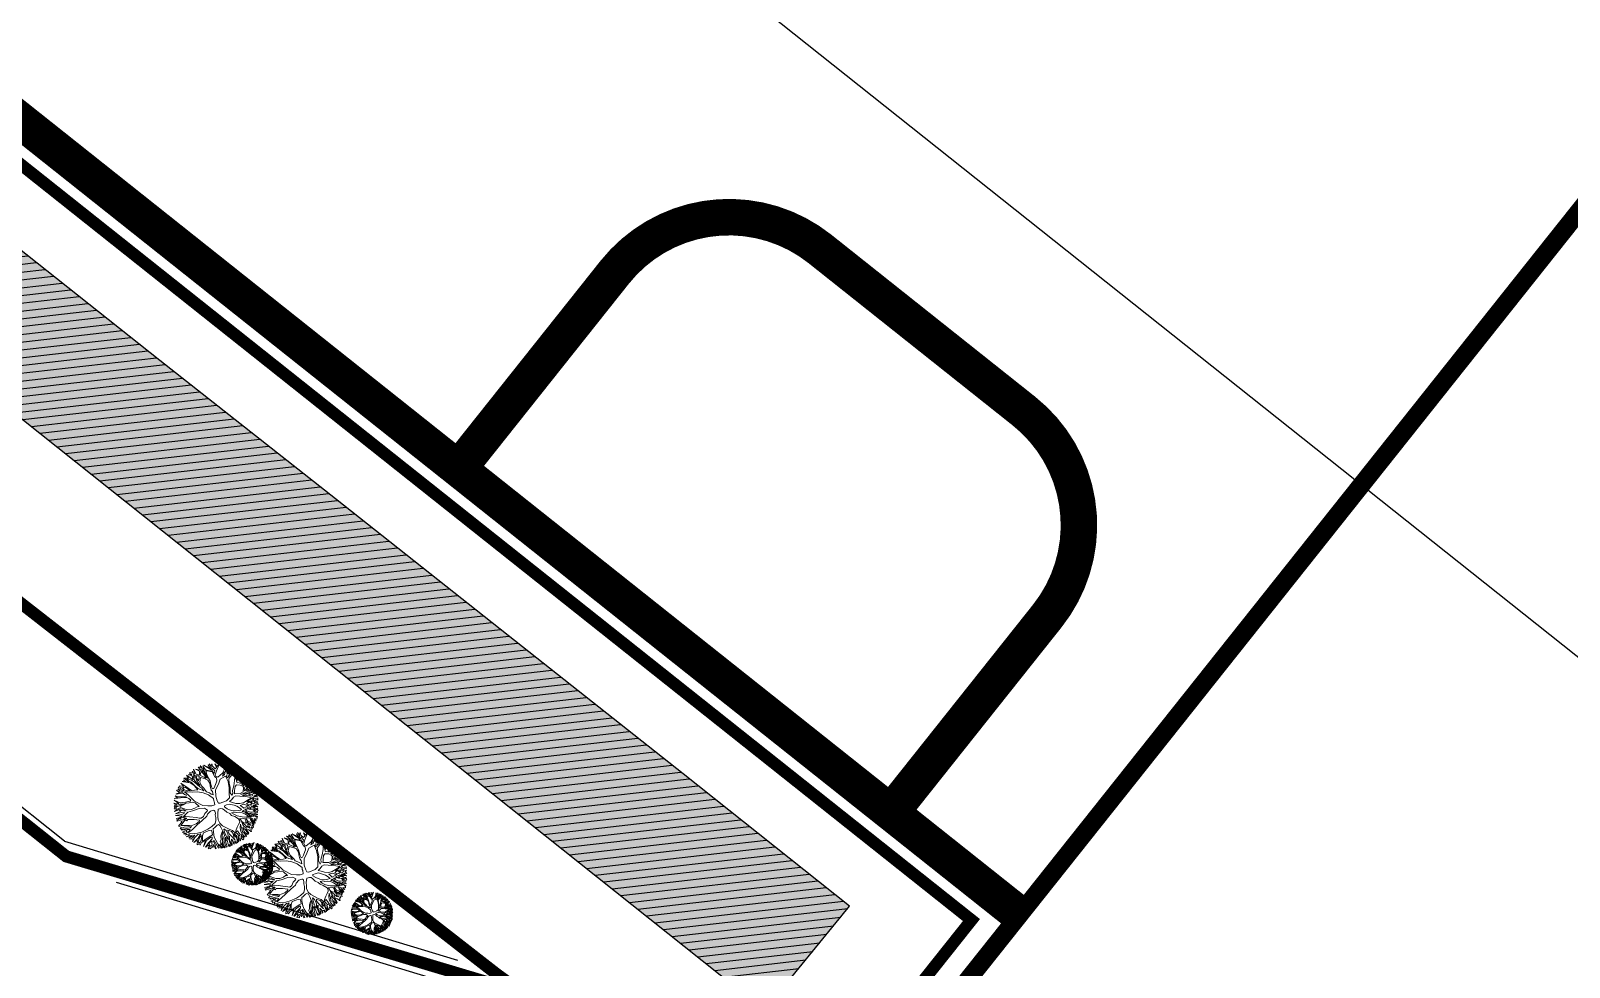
# Model space of a CAD drawing. Header units: metres. Extents: x -664657 to -643449, y -1076720 to -1062383.
# Drawn here: x -660908.2 to -660781.8, y -1066872 to -1066795 of the extents above; entities that cross this region are included whole.
import ezdxf

# ---------------------------------------------------------------- set-up
doc = ezdxf.new("R2010")
doc.units = ezdxf.units.M
doc.header["$LTSCALE"] = 0.1
doc.linetypes.add('DASHED', pattern=[19.05, 12.7, -6.35])
doc.linetypes.add('EVENDASH', pattern=[6.35, 3.175, -3.175])
doc.layers.get('0').update_dxf_attribs({"color": 8, "lineweight": 9})
for name, color, linetype in [('AA_THER_DOPRAVA', 142, 'Continuous'), ('AA_THER_katastr', 7, 'Continuous'), ('AA_THER_KOMUNIKACE', 201, 'Continuous'), ('AA_THER_srafy', 52, 'Continuous'), ('AA_THER_SRAFY KATASTR', 14, 'Continuous')]:
    doc.layers.add(name, color=color, linetype=linetype)
doc.layers.add('AA_THER_STAFAZ', color=252, linetype='Continuous', lineweight=0)
doc.layers.add('FLOATING-WINDOWS', color=2, linetype='Continuous', plot=False)

# ---------------------------------------------------------------- blocks, each defined once
blk = doc.blocks.new('A$C0C461CEA')
for p, q in [((0.191, 0.795), (0.205, 0.826)), ((0.205, 0.826), (0.247, 0.779)), ((0.247, 0.779), (0.283, 0.818)), ((0.283, 0.818), (0.273, 0.766)), ((0.303, 0.735), (0.335, 0.855)), ((0.335, 0.855), (0.332, 0.706)), ((0.448, 0.732), (0.381, 0.832)), ((0.381, 0.832), (0.473, 0.745)), ((0.483, 0.777), (0.463, 0.845)), ((0.463, 0.845), (0.503, 0.812)), ((0.503, 0.812), (0.541, 0.849)), ((0.541, 0.849), (0.523, 0.775)), ((0.523, 0.775), (0.552, 0.829)), ((0.552, 0.829), (0.55, 0.733)), ((0.572, 0.716), (0.592, 0.82)), ((0.592, 0.82), (0.599, 0.69)), ((0.732, 0.619), (0.623, 0.824)), ((0.623, 0.824), (0.721, 0.691)), ((-0.394, 0.371), (-0.482, 0.412)), ((-0.482, 0.412), (-0.394, 0.388)), ((-0.394, 0.388), (-0.424, 0.459)), ((-0.424, 0.459), (-0.372, 0.399)), ((-0.386, 0.487), (-0.377, 0.497)), ((-0.28, 0.452), (-0.386, 0.487)), ((-0.377, 0.497), (-0.291, 0.473)), ((-0.291, 0.473), (-0.326, 0.577)), ((-0.326, 0.577), (-0.279, 0.488)), ((-0.256, 0.522), (-0.284, 0.582)), ((-0.284, 0.582), (-0.25, 0.553)), ((-0.209, 0.421), (-0.28, 0.452)), ((-0.279, 0.488), (-0.209, 0.448)), ((-0.207, 0.472), (-0.256, 0.522)), ((-0.25, 0.553), (-0.251, 0.627)), ((-0.251, 0.627), (-0.205, 0.61)), ((-0.215, 0.587), (-0.164, 0.562)), ((-0.208, 0.57), (-0.215, 0.587)), ((-0.212, 0.536), (-0.208, 0.57)), ((-0.186, 0.48), (-0.212, 0.536)), ((-0.209, 0.448), (-0.207, 0.472)), ((-0.194, 0.381), (-0.209, 0.421)), ((-0.205, 0.61), (-0.205, 0.641)), ((-0.205, 0.641), (-0.143, 0.596)), ((-0.163, 0.47), (-0.186, 0.48)), ((-0.164, 0.562), (-0.163, 0.47)), ((-0.157, 0.436), (-0.114, 0.321)), ((-0.081, 0.391), (-0.157, 0.436)), ((-0.143, 0.596), (-0.108, 0.579)), ((-0.134, 0.562), (-0.138, 0.487)), ((-0.138, 0.487), (-0.095, 0.443)), ((-0.108, 0.579), (-0.136, 0.688)), ((-0.136, 0.688), (-0.031, 0.479)), ((-0.111, 0.544), (-0.134, 0.562)), ((-0.084, 0.536), (-0.111, 0.544)), ((-0.095, 0.443), (-0.013, 0.385)), ((-0.062, 0.681), (-0.084, 0.71)), ((-0.084, 0.71), (-0.025, 0.681)), ((-0.05, 0.471), (-0.084, 0.536)), ((0.086, 0.573), (-0.062, 0.681)), ((-0.013, 0.385), (-0.05, 0.471)), ((-0.031, 0.479), (0.019, 0.379)), ((-0.025, 0.681), (-0.029, 0.73)), ((-0.029, 0.73), (-0.001, 0.656)), ((0.063, 0.606), (-0.009, 0.765)), ((-0.009, 0.765), (0.101, 0.706)), ((-0.001, 0.656), (0.063, 0.606)), ((0.049, 0.709), (0.1, 0.674)), ((0.071, 0.64), (0.049, 0.709)), ((0.115, 0.58), (0.071, 0.64)), ((0.141, 0.467), (0.086, 0.573)), ((0.101, 0.706), (0.094, 0.804)), ((0.094, 0.804), (0.195, 0.61)), ((0.1, 0.674), (0.148, 0.626)), ((0.154, 0.458), (0.115, 0.58)), ((0.214, 0.725), (0.134, 0.788)), ((0.134, 0.788), (0.212, 0.751)), ((0.175, 0.322), (0.141, 0.467)), ((0.148, 0.626), (0.198, 0.54)), ((0.193, 0.345), (0.154, 0.458)), ((0.231, 0.749), (0.191, 0.795)), ((0.195, 0.61), (0.214, 0.725)), ((0.198, 0.54), (0.234, 0.438)), ((0.212, 0.751), (0.231, 0.749)), ((0.212, 0.581), (0.226, 0.644)), ((0.236, 0.499), (0.212, 0.581)), ((0.226, 0.644), (0.236, 0.684)), ((0.234, 0.438), (0.258, 0.367)), ((0.236, 0.684), (0.278, 0.625)), ((0.281, 0.388), (0.236, 0.499)), ((0.256, 0.734), (0.28, 0.713)), ((0.257, 0.695), (0.256, 0.734)), ((0.272, 0.676), (0.257, 0.695)), ((0.278, 0.625), (0.267, 0.543)), ((0.267, 0.543), (0.281, 0.388)), ((0.291, 0.657), (0.272, 0.676)), ((0.273, 0.766), (0.303, 0.735)), ((0.28, 0.713), (0.29, 0.678)), ((0.29, 0.678), (0.291, 0.657)), ((0.298, 0.594), (0.316, 0.668)), ((0.299, 0.519), (0.298, 0.594)), ((0.359, 0.578), (0.299, 0.519)), ((0.314, 0.414), (0.309, 0.363)), ((0.318, 0.477), (0.314, 0.414)), ((0.316, 0.668), (0.354, 0.641)), ((0.392, 0.572), (0.318, 0.477)), ((0.332, 0.706), (0.398, 0.641)), ((0.354, 0.641), (0.373, 0.618)), ((0.373, 0.618), (0.359, 0.578)), ((0.469, 0.501), (0.392, 0.572)), ((0.398, 0.641), (0.448, 0.732)), ((0.419, 0.639), (0.417, 0.618)), ((0.417, 0.618), (0.449, 0.568)), ((0.438, 0.663), (0.419, 0.639)), ((0.471, 0.697), (0.438, 0.663)), ((0.449, 0.568), (0.492, 0.518)), ((0.532, 0.422), (0.469, 0.501)), ((0.482, 0.682), (0.471, 0.697)), ((0.473, 0.745), (0.483, 0.777)), ((0.492, 0.669), (0.482, 0.682)), ((0.49, 0.711), (0.491, 0.762)), ((0.505, 0.682), (0.49, 0.711)), ((0.491, 0.762), (0.519, 0.739)), ((0.503, 0.634), (0.492, 0.669)), ((0.492, 0.518), (0.511, 0.491)), ((0.512, 0.575), (0.503, 0.634)), ((0.518, 0.634), (0.505, 0.682)), ((0.511, 0.491), (0.512, 0.575)), ((0.519, 0.739), (0.518, 0.634)), ((0.53, 0.531), (0.539, 0.622)), ((0.551, 0.471), (0.53, 0.531)), ((0.54, 0.324), (0.532, 0.422)), ((0.539, 0.622), (0.547, 0.66)), ((0.544, 0.723), (0.568, 0.689)), ((0.547, 0.66), (0.544, 0.723)), ((0.55, 0.733), (0.572, 0.716)), ((0.562, 0.609), (0.551, 0.471)), ((0.568, 0.689), (0.562, 0.609)), ((0.574, 0.456), (0.571, 0.374)), ((0.581, 0.563), (0.574, 0.456)), ((0.6, 0.66), (0.581, 0.563)), ((0.599, 0.69), (0.656, 0.641)), ((0.629, 0.644), (0.6, 0.66)), ((0.699, 0.587), (0.629, 0.644)), ((0.656, 0.641), (0.716, 0.594)), ((0.735, 0.569), (0.699, 0.587)), ((0.716, 0.594), (0.732, 0.619)), ((0.721, 0.691), (0.725, 0.772)), ((0.725, 0.772), (0.739, 0.638)), ((0.736, 0.502), (0.735, 0.569)), ((0.738, 0.409), (0.736, 0.502)), ((0.76, 0.363), (0.738, 0.409)), ((0.739, 0.638), (0.773, 0.691)), ((0.756, 0.617), (0.75, 0.55)), ((0.75, 0.55), (0.759, 0.494)), ((0.785, 0.647), (0.756, 0.617)), ((0.759, 0.494), (0.811, 0.549)), ((0.773, 0.691), (0.762, 0.79)), ((0.762, 0.79), (0.78, 0.708)), ((0.772, 0.454), (0.768, 0.41)), ((0.768, 0.41), (0.8, 0.37)), ((0.847, 0.53), (0.772, 0.454)), ((0.78, 0.708), (0.782, 0.71)), ((0.782, 0.71), (0.826, 0.755)), ((0.811, 0.549), (0.785, 0.647)), ((0.826, 0.755), (0.807, 0.687)), ((0.807, 0.687), (0.84, 0.599)), ((0.84, 0.599), (0.888, 0.613)), ((1.024, 0.679), (0.847, 0.53)), ((0.888, 0.613), (0.897, 0.711)), ((0.897, 0.711), (0.915, 0.627)), ((0.915, 0.627), (1.024, 0.679)), ((0.955, 0.401), (1.039, 0.454)), ((1.039, 0.454), (1.103, 0.589)), ((1.06, 0.421), (1.046, 0.396)), ((1.085, 0.438), (1.06, 0.421)), ((1.103, 0.589), (1.074, 0.465)), ((1.074, 0.465), (1.137, 0.506)), ((1.117, 0.447), (1.085, 0.438)), ((1.102, 0.394), (1.117, 0.447)), ((1.137, 0.506), (1.166, 0.562)), ((1.154, 0.472), (1.142, 0.409)), ((1.142, 0.409), (1.193, 0.416)), ((1.213, 0.508), (1.154, 0.472)), ((1.166, 0.562), (1.164, 0.508)), ((1.164, 0.508), (1.213, 0.508)), ((1.193, 0.416), (1.206, 0.47)), ((1.206, 0.47), (1.232, 0.441)), ((1.232, 0.441), (1.276, 0.429)), ((1.276, 0.429), (1.239, 0.399)), ((-0.493, -0.002), (-0.644, 0.041)), ((-0.644, 0.041), (-0.485, 0.03)), ((-0.635, 0.101), (-0.551, 0.117)), ((-0.519, 0.086), (-0.635, 0.101)), ((-0.612, 0.165), (-0.577, 0.172)), ((-0.557, 0.142), (-0.612, 0.165)), ((-0.577, 0.172), (-0.583, 0.229)), ((-0.583, 0.229), (-0.536, 0.174)), ((-0.551, 0.117), (-0.557, 0.142)), ((-0.526, 0.187), (-0.556, 0.247)), ((-0.556, 0.247), (-0.505, 0.187)), ((-0.495, 0.221), (-0.55, 0.309)), ((-0.55, 0.309), (-0.495, 0.256)), ((-0.536, 0.174), (-0.526, 0.187)), ((-0.509, 0.126), (-0.526, 0.126)), ((-0.526, 0.126), (-0.492, 0.08)), ((-0.485, 0.03), (-0.519, 0.086)), ((-0.416, 0.057), (-0.509, 0.126)), ((-0.505, 0.187), (-0.335, 0.163)), ((-0.436, 0.238), (-0.503, 0.376)), ((-0.503, 0.376), (-0.397, 0.235)), ((-0.495, 0.256), (-0.436, 0.238)), ((-0.415, 0.205), (-0.495, 0.221)), ((-0.492, 0.08), (-0.453, 0.038)), ((-0.444, 0.15), (-0.46, 0.141)), ((-0.46, 0.141), (-0.318, -0.013)), ((-0.453, 0.038), (-0.411, 0.003)), ((-0.353, 0.149), (-0.444, 0.15)), ((-0.354, -0.026), (-0.416, 0.057)), ((-0.335, 0.163), (-0.415, 0.205)), ((-0.411, 0.003), (-0.354, -0.026)), ((-0.397, 0.235), (-0.263, 0.181)), ((-0.256, 0.32), (-0.394, 0.371)), ((-0.372, 0.399), (-0.265, 0.347)), ((-0.273, 0.155), (-0.353, 0.149)), ((-0.191, 0.121), (-0.273, 0.155)), ((-0.265, 0.347), (-0.176, 0.312)), ((-0.263, 0.181), (-0.194, 0.167)), ((-0.174, 0.275), (-0.256, 0.32)), ((-0.162, 0.346), (-0.194, 0.381)), ((-0.194, 0.167), (-0.145, 0.146)), ((-0.099, 0.096), (-0.191, 0.121)), ((-0.176, 0.312), (-0.162, 0.346)), ((-0.142, 0.224), (-0.174, 0.275)), ((-0.145, 0.146), (-0.114, 0.159)), ((-0.114, 0.159), (-0.142, 0.224)), ((-0.114, 0.321), (-0.04, 0.095)), ((-0.05, 0.048), (-0.099, 0.096)), ((0.012, 0.333), (-0.081, 0.391)), ((0, -0.086), (-0.05, 0.048)), ((-0.04, 0.095), (0.101, -0.11)), ((0.154, 0.269), (0.012, 0.333)), ((0.019, 0.379), (0.096, 0.349)), ((0.096, 0.349), (0.175, 0.322)), ((0.266, 0.178), (0.154, 0.269)), ((0.24, 0.295), (0.193, 0.345)), ((0.308, 0.222), (0.24, 0.295)), ((0.258, 0.367), (0.296, 0.309)), ((0.364, 0.065), (0.266, 0.178)), ((0.296, 0.309), (0.308, 0.222)), ((0.309, 0.363), (0.334, 0.286)), ((0.334, 0.286), (0.348, 0.221)), ((0.348, 0.221), (0.354, 0.16)), ((0.354, 0.16), (0.409, 0.103)), ((0.435, -0.079), (0.364, 0.065)), ((0.409, 0.103), (0.439, 0.053)), ((0.439, 0.053), (0.476, 0.01)), ((0.476, 0.01), (0.498, 0.096)), ((0.485, 0.148), (0.513, 0.258)), ((0.498, 0.096), (0.485, 0.148)), ((0.513, 0.258), (0.54, 0.324)), ((0.588, 0.099), (0.514, -0.053)), ((0.534, 0.218), (0.533, 0.155)), ((0.533, 0.155), (0.567, 0.153)), ((0.551, 0.283), (0.534, 0.218)), ((0.571, 0.374), (0.551, 0.283)), ((0.567, 0.153), (0.619, 0.192)), ((0.726, 0.197), (0.588, 0.099)), ((0.619, 0.192), (0.694, 0.255)), ((0.694, 0.255), (0.731, 0.289)), ((0.834, 0.289), (0.726, 0.197)), ((0.731, 0.289), (0.76, 0.363)), ((0.8, 0.37), (0.955, 0.401)), ((0.992, 0.29), (0.834, 0.289)), ((0.943, 0.354), (0.922, 0.336)), ((0.922, 0.336), (0.992, 0.342)), ((0.934, -0.024), (0.985, 0.138)), ((0.983, 0.384), (0.943, 0.354)), ((0.99, 0.078), (0.966, -0.017)), ((1.022, 0.404), (0.983, 0.384)), ((0.985, 0.138), (0.99, 0.219)), ((0.99, 0.219), (0.992, 0.29)), ((1.029, 0.181), (0.99, 0.078)), ((0.992, 0.342), (1.008, 0.359)), ((1.008, 0.359), (1.022, 0.404)), ((1.019, 0.28), (1.014, 0.25)), ((1.014, 0.25), (1.022, 0.223)), ((1.04, 0.305), (1.019, 0.28)), ((1.022, 0.223), (1.057, 0.251)), ((1.054, 0.196), (1.029, 0.181)), ((1.065, 0.28), (1.04, 0.305)), ((1.046, 0.396), (1.046, 0.37)), ((1.046, 0.37), (1.102, 0.394)), ((1.161, 0.247), (1.054, 0.196)), ((1.057, 0.251), (1.11, 0.266)), ((1.064, -0.035), (1.15, 0.081)), ((1.084, 0.364), (1.065, 0.329)), ((1.065, 0.329), (1.216, 0.353)), ((1.11, 0.266), (1.065, 0.28)), ((1.151, 0.377), (1.084, 0.364)), ((1.115, 0.327), (1.094, 0.318)), ((1.094, 0.318), (1.123, 0.272)), ((1.157, 0.334), (1.115, 0.327)), ((1.123, 0.272), (1.221, 0.303)), ((1.15, 0.081), (1.193, 0.151)), ((1.216, 0.393), (1.151, 0.377)), ((1.223, 0.332), (1.157, 0.334)), ((1.207, 0.21), (1.161, 0.247)), ((1.221, 0.277), (1.173, 0.268)), ((1.173, 0.268), (1.209, 0.239)), ((1.184, 0.044), (1.176, -0.007)), ((1.242, 0.072), (1.184, 0.044)), ((1.201, 0.118), (1.192, 0.06)), ((1.192, 0.06), (1.242, 0.105)), ((1.193, 0.151), (1.207, 0.21)), ((1.249, 0.194), (1.201, 0.132)), ((1.201, 0.132), (1.201, 0.118)), ((1.209, 0.239), (1.221, 0.277)), ((1.216, 0.353), (1.216, 0.393)), ((1.221, 0.303), (1.223, 0.332)), ((1.265, 0.299), (1.236, 0.242)), ((1.236, 0.242), (1.263, 0.236)), ((1.239, 0.399), (1.239, 0.378)), ((1.239, 0.378), (1.266, 0.383)), ((1.242, 0.105), (1.277, 0.128)), ((1.297, 0.051), (1.242, 0.072)), ((1.268, 0.179), (1.249, 0.194)), ((1.263, 0.236), (1.379, 0.275)), ((1.336, 0.335), (1.265, 0.299)), ((1.266, 0.383), (1.281, 0.398)), ((1.314, 0.169), (1.268, 0.179)), ((1.308, 0.383), (1.275, 0.358)), ((1.275, 0.358), (1.336, 0.335)), ((1.294, 0.108), (1.276, 0.086)), ((1.276, 0.086), (1.305, 0.077)), ((1.277, 0.128), (1.319, 0.158)), ((1.281, 0.398), (1.308, 0.383)), ((1.411, 0.18), (1.289, 0.213)), ((1.289, 0.213), (1.317, 0.184)), ((1.327, 0.131), (1.294, 0.108)), ((1.347, 0.037), (1.297, 0.051)), ((1.379, 0.275), (1.301, 0.236)), ((1.301, 0.236), (1.411, 0.18)), ((1.305, 0.077), (1.384, 0.138)), ((1.319, 0.158), (1.314, 0.169)), ((1.317, 0.184), (1.443, 0.155)), ((1.367, 0.149), (1.327, 0.131)), ((1.443, 0.155), (1.34, 0.081)), ((1.34, 0.081), (1.406, 0.061)), ((1.386, 0.006), (1.347, 0.037)), ((1.384, 0.138), (1.367, 0.149)), ((1.367, -0.026), (1.386, 0.006)), ((1.421, 0.016), (1.398, -0.011)), ((1.406, 0.061), (1.454, 0.109)), ((1.495, 0.013), (1.421, 0.016)), ((1.454, 0.109), (1.431, 0.05)), ((1.431, 0.05), (1.495, 0.013)), ((-0.722, -0.374), (-0.67, -0.354)), ((-0.605, -0.381), (-0.722, -0.374)), ((-0.721, -0.288), (-0.583, -0.227)), ((-0.67, -0.354), (-0.721, -0.288)), ((-0.705, -0.422), (-0.705, -0.403)), ((-0.705, -0.403), (-0.475, -0.468)), ((-0.701, -0.157), (-0.672, -0.144)), ((-0.634, -0.167), (-0.701, -0.157)), ((-0.672, -0.144), (-0.697, -0.115)), ((-0.697, -0.115), (-0.649, -0.134)), ((-0.599, -0.118), (-0.687, -0.081)), ((-0.687, -0.081), (-0.582, -0.108)), ((-0.508, -0.101), (-0.659, -0.004)), ((-0.659, -0.004), (-0.5, -0.057)), ((-0.49, -0.229), (-0.658, -0.302)), ((-0.658, -0.302), (-0.588, -0.343)), ((-0.649, -0.134), (-0.599, -0.118)), ((-0.583, -0.227), (-0.634, -0.167)), ((-0.561, -0.129), (-0.611, -0.142)), ((-0.611, -0.142), (-0.575, -0.175)), ((-0.429, -0.459), (-0.605, -0.381)), ((-0.588, -0.343), (-0.459, -0.411)), ((-0.582, -0.108), (-0.544, -0.105)), ((-0.575, -0.175), (-0.552, -0.204)), ((-0.519, -0.137), (-0.561, -0.129)), ((-0.552, -0.204), (-0.506, -0.197)), ((-0.544, -0.105), (-0.508, -0.101)), ((-0.491, -0.179), (-0.519, -0.137)), ((-0.506, -0.197), (-0.448, -0.22)), ((-0.5, -0.057), (-0.412, -0.054)), ((-0.412, -0.054), (-0.493, -0.002)), ((-0.33, -0.078), (-0.491, -0.12)), ((-0.491, -0.12), (-0.481, -0.145)), ((-0.444, -0.203), (-0.491, -0.179)), ((-0.465, -0.267), (-0.49, -0.229)), ((-0.481, -0.145), (-0.435, -0.149)), ((-0.431, -0.251), (-0.465, -0.267)), ((-0.448, -0.22), (-0.444, -0.203)), ((-0.435, -0.149), (-0.35, -0.207)), ((-0.402, -0.266), (-0.431, -0.251)), ((-0.281, -0.328), (-0.402, -0.266)), ((-0.35, -0.207), (-0.2, -0.314)), ((-0.208, -0.104), (-0.33, -0.078)), ((-0.318, -0.013), (-0.221, -0.06)), ((-0.167, -0.411), (-0.281, -0.328)), ((-0.221, -0.06), (-0.118, -0.072)), ((-0.023, -0.134), (-0.208, -0.104)), ((-0.2, -0.314), (-0.141, -0.358)), ((-0.141, -0.358), (-0.098, -0.387)), ((-0.118, -0.072), (-0.051, -0.067)), ((-0.098, -0.387), (-0.025, -0.371)), ((-0.051, -0.067), (0, -0.086)), ((-0.025, -0.371), (0.046, -0.318)), ((0.101, -0.19), (-0.023, -0.134)), ((0.046, -0.318), (0.128, -0.29)), ((0.101, -0.37), (0.06, -0.41)), ((0.101, -0.11), (0.215, -0.18)), ((0.147, -0.271), (0.101, -0.19)), ((0.202, -0.337), (0.101, -0.37)), ((0.128, -0.29), (0.147, -0.271)), ((0.284, -0.347), (0.202, -0.337)), ((0.215, -0.18), (0.302, -0.23)), ((0.301, -0.364), (0.284, -0.347)), ((0.295, -0.448), (0.313, -0.389)), ((0.313, -0.389), (0.301, -0.364)), ((0.302, -0.23), (0.386, -0.241)), ((0.414, -0.386), (0.348, -0.481)), ((0.386, -0.241), (0.412, -0.157)), ((0.412, -0.132), (0.435, -0.079)), ((0.412, -0.157), (0.412, -0.132)), ((0.482, -0.404), (0.414, -0.386)), ((0.518, -0.429), (0.482, -0.404)), ((0.514, -0.053), (0.492, -0.182)), ((0.492, -0.182), (0.493, -0.246)), ((0.493, -0.246), (0.533, -0.274)), ((0.533, -0.274), (0.71, -0.29)), ((0.601, -0.382), (0.587, -0.408)), ((0.66, -0.39), (0.601, -0.382)), ((0.74, -0.406), (0.66, -0.39)), ((0.71, -0.29), (0.814, -0.262)), ((0.768, -0.431), (0.74, -0.406)), ((0.773, -0.347), (0.846, -0.329)), ((0.833, -0.407), (0.773, -0.347)), ((0.814, -0.262), (0.864, -0.159)), ((0.846, -0.329), (0.914, -0.295)), ((0.864, -0.159), (0.934, -0.024)), ((0.908, -0.119), (0.897, -0.15)), ((0.897, -0.15), (0.901, -0.228)), ((0.901, -0.228), (0.946, -0.198)), ((0.966, -0.017), (0.908, -0.119)), ((0.914, -0.295), (0.987, -0.292)), ((0.946, -0.198), (0.973, -0.127)), ((0.973, -0.127), (1.064, -0.035)), ((1.009, -0.187), (0.98, -0.225)), ((0.98, -0.225), (1.12, -0.297)), ((0.987, -0.292), (1.076, -0.35)), ((1.026, -0.151), (1.009, -0.187)), ((1.084, -0.067), (1.026, -0.151)), ((1.076, -0.35), (1.146, -0.402)), ((1.138, -0.047), (1.084, -0.067)), ((1.12, -0.297), (1.208, -0.294)), ((1.322, -0.346), (1.122, -0.328)), ((1.122, -0.328), (1.314, -0.377)), ((1.225, -0.095), (1.138, -0.047)), ((1.146, -0.366), (1.331, -0.398)), ((1.205, -0.406), (1.146, -0.366)), ((1.146, -0.402), (1.247, -0.462)), ((1.176, -0.007), (1.277, -0.02)), ((1.293, -0.438), (1.205, -0.406)), ((1.208, -0.294), (1.276, -0.187)), ((1.271, -0.153), (1.225, -0.095)), ((1.231, -0.04), (1.321, -0.091)), ((1.289, -0.041), (1.231, -0.04)), ((1.287, -0.212), (1.256, -0.26)), ((1.256, -0.26), (1.262, -0.288)), ((1.262, -0.288), (1.356, -0.236)), ((1.276, -0.187), (1.271, -0.153)), ((1.277, -0.02), (1.367, -0.026)), ((1.324, -0.116), (1.277, -0.096)), ((1.277, -0.096), (1.303, -0.157)), ((1.318, -0.192), (1.287, -0.212)), ((1.346, -0.047), (1.289, -0.041)), ((1.394, -0.229), (1.298, -0.308)), ((1.298, -0.308), (1.389, -0.301)), ((1.303, -0.157), (1.324, -0.116)), ((1.314, -0.377), (1.526, -0.421)), ((1.356, -0.236), (1.318, -0.192)), ((1.321, -0.091), (1.346, -0.047)), ((1.436, -0.382), (1.322, -0.346)), ((1.331, -0.398), (1.35, -0.423)), ((1.347, -0.14), (1.333, -0.161)), ((1.333, -0.161), (1.36, -0.194)), ((1.439, -0.334), (1.334, -0.329)), ((1.334, -0.329), (1.521, -0.375)), ((1.374, -0.053), (1.346, -0.093)), ((1.346, -0.093), (1.374, -0.091)), ((1.368, -0.148), (1.347, -0.14)), ((1.374, -0.091), (1.353, -0.129)), ((1.353, -0.129), (1.41, -0.147)), ((1.36, -0.194), (1.389, -0.194)), ((1.4, -0.166), (1.368, -0.148)), ((1.514, -0.029), (1.374, -0.053)), ((1.389, -0.194), (1.421, -0.179)), ((1.389, -0.301), (1.527, -0.295)), ((1.476, -0.191), (1.394, -0.229)), ((1.398, -0.011), (1.514, -0.029)), ((1.421, -0.179), (1.4, -0.166)), ((1.41, -0.147), (1.519, -0.094)), ((1.519, -0.094), (1.431, -0.145)), ((1.431, -0.145), (1.486, -0.17)), ((1.521, -0.375), (1.436, -0.382)), ((1.513, -0.369), (1.439, -0.334)), ((1.541, -0.201), (1.476, -0.191)), ((1.486, -0.17), (1.527, -0.148)), ((1.527, -0.295), (1.496, -0.321)), ((1.496, -0.321), (1.528, -0.358)), ((1.527, -0.148), (1.511, -0.184)), ((1.511, -0.184), (1.541, -0.201)), ((1.528, -0.358), (1.513, -0.369)), ((-0.671, -0.512), (-0.715, -0.477)), ((-0.715, -0.477), (-0.643, -0.483)), ((-0.602, -0.457), (-0.705, -0.422)), ((-0.697, -0.539), (-0.671, -0.512)), ((-0.651, -0.541), (-0.697, -0.539)), ((-0.537, -0.67), (-0.676, -0.63)), ((-0.676, -0.63), (-0.569, -0.633)), ((-0.67, -0.585), (-0.643, -0.564)), ((-0.628, -0.583), (-0.67, -0.585)), ((-0.643, -0.564), (-0.651, -0.541)), ((-0.643, -0.483), (-0.602, -0.457)), ((-0.639, -0.698), (-0.537, -0.67)), ((-0.507, -0.691), (-0.639, -0.698)), ((-0.569, -0.633), (-0.628, -0.583)), ((-0.54, -0.767), (-0.622, -0.732)), ((-0.622, -0.732), (-0.532, -0.735)), ((-0.562, -0.478), (-0.608, -0.497)), ((-0.608, -0.497), (-0.603, -0.545)), ((-0.603, -0.545), (-0.555, -0.54)), ((-0.483, -0.76), (-0.59, -0.822)), ((-0.59, -0.822), (-0.54, -0.767)), ((-0.569, -0.566), (-0.571, -0.578)), ((-0.571, -0.578), (-0.503, -0.638)), ((-0.439, -0.537), (-0.569, -0.566)), ((-0.568, -0.862), (-0.416, -0.81)), ((-0.528, -0.49), (-0.562, -0.478)), ((-0.555, -0.54), (-0.523, -0.534)), ((-0.532, -0.735), (-0.456, -0.699)), ((-0.5, -0.512), (-0.528, -0.49)), ((-0.523, -0.534), (-0.5, -0.512)), ((-0.456, -0.699), (-0.507, -0.691)), ((-0.503, -0.638), (-0.373, -0.687)), ((-0.374, -0.724), (-0.483, -0.76)), ((-0.475, -0.468), (-0.429, -0.459)), ((-0.459, -0.411), (-0.383, -0.446)), ((-0.274, -0.489), (-0.439, -0.537)), ((-0.416, -0.81), (-0.302, -0.746)), ((-0.329, -0.8), (-0.388, -0.824)), ((-0.383, -0.446), (-0.284, -0.456)), ((-0.302, -0.746), (-0.374, -0.724)), ((-0.373, -0.687), (-0.256, -0.714)), ((-0.335, -0.847), (-0.287, -0.798)), ((-0.287, -0.798), (-0.329, -0.8)), ((-0.283, -0.813), (-0.322, -0.887)), ((-0.284, -0.456), (-0.182, -0.436)), ((-0.221, -0.753), (-0.283, -0.813)), ((-0.099, -0.448), (-0.274, -0.489)), ((-0.256, -0.714), (-0.076, -0.727)), ((-0.092, -0.771), (-0.221, -0.753)), ((-0.182, -0.436), (-0.167, -0.411)), ((0.06, -0.41), (-0.099, -0.448)), ((-0.004, -0.791), (-0.092, -0.771)), ((-0.076, -0.727), (0.048, -0.713)), ((-0.024, -0.869), (-0.002, -0.812)), ((-0.002, -0.812), (-0.004, -0.791)), ((0.055, -0.78), (0.014, -0.86)), ((0.048, -0.713), (0.165, -0.682)), ((0.103, -0.771), (0.055, -0.78)), ((0.185, -0.745), (0.103, -0.771)), ((0.165, -0.682), (0.215, -0.623)), ((0.227, -0.745), (0.185, -0.745)), ((0.215, -0.623), (0.252, -0.551)), ((0.25, -0.786), (0.227, -0.745)), ((0.249, -0.862), (0.25, -0.786)), ((0.252, -0.551), (0.271, -0.484)), ((0.271, -0.484), (0.295, -0.448)), ((0.276, -0.629), (0.273, -0.73)), ((0.273, -0.73), (0.303, -0.824)), ((0.309, -0.559), (0.276, -0.629)), ((0.348, -0.481), (0.309, -0.559)), ((0.544, -0.477), (0.518, -0.429)), ((0.574, -0.561), (0.544, -0.477)), ((0.627, -0.632), (0.574, -0.561)), ((0.587, -0.408), (0.628, -0.487)), ((0.648, -0.697), (0.627, -0.632)), ((0.628, -0.487), (0.7, -0.576)), ((0.706, -0.765), (0.648, -0.697)), ((0.68, -0.635), (0.71, -0.698)), ((0.723, -0.641), (0.68, -0.635)), ((0.7, -0.576), (0.793, -0.643)), ((0.766, -0.864), (0.706, -0.765)), ((0.71, -0.698), (0.771, -0.775)), ((0.755, -0.654), (0.723, -0.641)), ((0.793, -0.687), (0.755, -0.654)), ((0.831, -0.489), (0.768, -0.431)), ((0.771, -0.775), (0.873, -0.86)), ((0.793, -0.643), (0.86, -0.669)), ((0.861, -0.713), (0.793, -0.687)), ((0.885, -0.552), (0.831, -0.489)), ((0.896, -0.469), (0.833, -0.407)), ((0.86, -0.669), (0.919, -0.683)), ((0.923, -0.765), (0.861, -0.713)), ((0.927, -0.618), (0.885, -0.552)), ((0.987, -0.527), (0.896, -0.469)), ((0.919, -0.683), (0.953, -0.683)), ((0.975, -0.826), (0.923, -0.765)), ((0.953, -0.683), (0.927, -0.618)), ((0.943, -0.738), (0.987, -0.729)), ((0.979, -0.769), (0.943, -0.738)), ((0.973, -0.572), (1.072, -0.589)), ((0.997, -0.622), (0.973, -0.572)), ((1.005, -0.804), (0.979, -0.769)), ((1.063, -0.541), (0.987, -0.527)), ((0.987, -0.729), (1.026, -0.796)), ((1.018, -0.681), (0.997, -0.622)), ((1.045, -0.869), (1.005, -0.804)), ((1.087, -0.68), (1.018, -0.681)), ((1.026, -0.796), (1.051, -0.84)), ((1.033, -0.716), (1.053, -0.774)), ((1.078, -0.743), (1.033, -0.716)), ((1.053, -0.774), (1.127, -0.856)), ((1.084, -0.55), (1.063, -0.541)), ((1.072, -0.589), (1.119, -0.642)), ((1.111, -0.744), (1.078, -0.743)), ((1.24, -0.542), (1.084, -0.55)), ((1.171, -0.679), (1.087, -0.68)), ((1.099, -0.713), (1.174, -0.717)), ((1.139, -0.759), (1.099, -0.713)), ((1.151, -0.786), (1.111, -0.744)), ((1.119, -0.642), (1.171, -0.679)), ((1.135, -0.61), (1.181, -0.601)), ((1.169, -0.658), (1.135, -0.61)), ((1.193, -0.78), (1.139, -0.759)), ((1.217, -0.83), (1.151, -0.786)), ((1.218, -0.683), (1.169, -0.658)), ((1.271, -0.556), (1.173, -0.572)), ((1.173, -0.572), (1.345, -0.623)), ((1.174, -0.717), (1.193, -0.78)), ((1.181, -0.601), (1.228, -0.603)), ((1.262, -0.674), (1.218, -0.683)), ((1.22, -0.716), (1.225, -0.775)), ((1.246, -0.741), (1.22, -0.716)), ((1.225, -0.775), (1.289, -0.835)), ((1.228, -0.603), (1.262, -0.674)), ((1.328, -0.531), (1.24, -0.542)), ((1.269, -0.792), (1.246, -0.741)), ((1.247, -0.462), (1.328, -0.531)), ((1.339, -0.652), (1.266, -0.621)), ((1.266, -0.621), (1.279, -0.67)), ((1.292, -0.73), (1.269, -0.733)), ((1.269, -0.733), (1.293, -0.833)), ((1.289, -0.835), (1.269, -0.792)), ((1.32, -0.545), (1.271, -0.556)), ((1.279, -0.67), (1.304, -0.696)), ((1.314, -0.791), (1.292, -0.73)), ((1.35, -0.423), (1.293, -0.438)), ((1.304, -0.696), (1.367, -0.69)), ((1.308, -0.455), (1.382, -0.454)), ((1.323, -0.478), (1.308, -0.455)), ((1.366, -0.826), (1.314, -0.791)), ((1.362, -0.62), (1.32, -0.545)), ((1.351, -0.74), (1.321, -0.736)), ((1.321, -0.736), (1.366, -0.826)), ((1.367, -0.498), (1.323, -0.478)), ((1.367, -0.69), (1.339, -0.652)), ((1.345, -0.623), (1.362, -0.62)), ((1.406, -0.775), (1.351, -0.74)), ((1.492, -0.575), (1.361, -0.539)), ((1.361, -0.539), (1.376, -0.585)), ((1.404, -0.631), (1.364, -0.641)), ((1.364, -0.641), (1.432, -0.706)), ((1.403, -0.475), (1.367, -0.498)), ((1.526, -0.421), (1.375, -0.412)), ((1.375, -0.412), (1.53, -0.449)), ((1.376, -0.585), (1.48, -0.613)), ((1.382, -0.454), (1.403, -0.475)), ((1.432, -0.706), (1.386, -0.715)), ((1.386, -0.715), (1.406, -0.775)), ((1.434, -0.521), (1.395, -0.521)), ((1.395, -0.521), (1.492, -0.575)), ((1.457, -0.664), (1.404, -0.631)), ((1.53, -0.449), (1.415, -0.452)), ((1.415, -0.452), (1.445, -0.477)), ((1.485, -0.543), (1.434, -0.521)), ((1.461, -0.634), (1.444, -0.636)), ((1.444, -0.636), (1.457, -0.664)), ((1.445, -0.477), (1.505, -0.474)), ((1.48, -0.613), (1.461, -0.634)), ((1.505, -0.474), (1.477, -0.522)), ((1.477, -0.522), (1.485, -0.543)), ((-0.457, -0.859), (-0.568, -0.862)), ((-0.519, -0.958), (-0.457, -0.859)), ((-0.458, -0.964), (-0.519, -0.958)), ((-0.463, -0.909), (-0.469, -0.936)), ((-0.469, -0.936), (-0.415, -0.93)), ((-0.446, -0.892), (-0.463, -0.909)), ((-0.456, -0.999), (-0.458, -0.964)), ((-0.402, -0.959), (-0.456, -0.999)), ((-0.388, -0.824), (-0.446, -0.892)), ((-0.415, -0.93), (-0.381, -0.913)), ((-0.275, -0.955), (-0.402, -0.959)), ((-0.396, -1.075), (-0.275, -0.955)), ((-0.237, -0.968), (-0.396, -1.075)), ((-0.381, -0.913), (-0.335, -0.847)), ((-0.36, -1.114), (-0.235, -1.047)), ((-0.351, -1.121), (-0.36, -1.114)), ((-0.322, -0.887), (-0.355, -0.942)), ((-0.355, -0.942), (-0.206, -0.924)), ((-0.255, -1.094), (-0.351, -1.121)), ((-0.305, -1.172), (-0.267, -1.159)), ((-0.305, -1.187), (-0.305, -1.172)), ((-0.273, -1.193), (-0.305, -1.187)), ((-0.254, -1.22), (-0.273, -1.193)), ((-0.267, -1.159), (-0.255, -1.094)), ((-0.227, -1.182), (-0.254, -1.22)), ((-0.242, -1.119), (-0.248, -1.151)), ((-0.248, -1.151), (-0.172, -1.146)), ((-0.222, -1.071), (-0.242, -1.119)), ((-0.105, -0.95), (-0.237, -0.968)), ((-0.235, -1.047), (-0.102, -1.004)), ((-0.189, -1.184), (-0.227, -1.182)), ((-0.142, -1.045), (-0.222, -1.071)), ((-0.206, -0.924), (-0.095, -0.918)), ((-0.141, -1.15), (-0.193, -1.224)), ((-0.193, -1.224), (-0.189, -1.184)), ((-0.172, -1.146), (-0.16, -1.106)), ((-0.16, -1.106), (-0.125, -1.059)), ((-0.146, -1.278), (-0.141, -1.15)), ((-0.125, -1.059), (-0.142, -1.045)), ((-0.109, -1.185), (-0.125, -1.278)), ((-0.098, -1.074), (-0.109, -1.185)), ((-0.078, -0.962), (-0.105, -0.95)), ((-0.102, -1.004), (-0.078, -0.962)), ((-0.075, -1.069), (-0.098, -1.074)), ((-0.095, -0.918), (-0.04, -0.918)), ((-0.066, -1.3), (-0.075, -1.069)), ((-0.029, -1.216), (-0.041, -1.296)), ((-0.04, -0.918), (-0.024, -0.869)), ((-0.027, -0.987), (-0.034, -1.08)), ((-0.034, -1.08), (-0.027, -1.189)), ((-0.006, -1.273), (-0.029, -1.216)), ((0.014, -0.86), (-0.027, -0.987)), ((-0.027, -1.189), (0.003, -1.241)), ((0.022, -1.26), (0.051, -1.215)), ((0.051, -1.215), (0.056, -1.171)), ((0.097, -1.194), (0.053, -1.265)), ((0.056, -1.171), (0.102, -1.129)), ((0.072, -1.268), (0.097, -1.194)), ((0.102, -1.129), (0.142, -1.04)), ((0.122, -1.171), (0.102, -1.252)), ((0.184, -1.043), (0.122, -1.171)), ((0.142, -1.04), (0.206, -0.982)), ((0.143, -1.221), (0.197, -1.113)), ((0.207, -1.153), (0.183, -1.225)), ((0.246, -0.974), (0.184, -1.043)), ((0.197, -1.113), (0.23, -1.077)), ((0.206, -0.982), (0.243, -0.953)), ((0.232, -1.127), (0.207, -1.153)), ((0.219, -1.203), (0.227, -1.18)), ((0.228, -1.245), (0.219, -1.203)), ((0.227, -1.18), (0.232, -1.127)), ((0.23, -1.077), (0.246, -0.974)), ((0.243, -0.953), (0.249, -0.862)), ((0.264, -1.085), (0.258, -1.15)), ((0.258, -1.15), (0.261, -1.188)), ((0.261, -1.188), (0.267, -1.213)), ((0.277, -0.999), (0.264, -1.085)), ((0.267, -1.213), (0.294, -1.15)), ((0.292, -0.925), (0.277, -0.999)), ((0.325, -1.162), (0.284, -1.234)), ((0.309, -0.927), (0.292, -0.925)), ((0.294, -1.15), (0.321, -1.112)), ((0.297, -1.24), (0.34, -1.156)), ((0.303, -0.824), (0.376, -0.924)), ((0.33, -0.981), (0.309, -0.927)), ((0.321, -1.112), (0.333, -1.053)), ((0.34, -1.156), (0.325, -1.162)), ((0.333, -1.053), (0.33, -0.981)), ((0.374, -0.999), (0.362, -1.036)), ((0.362, -1.036), (0.365, -1.114)), ((0.365, -1.114), (0.382, -1.166)), ((0.41, -1.033), (0.374, -0.999)), ((0.376, -0.924), (0.427, -1.003)), ((0.382, -1.166), (0.395, -1.216)), ((0.395, -1.216), (0.4, -1.254)), ((0.444, -1.071), (0.41, -1.033)), ((0.418, -1.245), (0.443, -1.184)), ((0.427, -1.003), (0.48, -1.062)), ((0.443, -1.184), (0.457, -1.127)), ((0.457, -1.127), (0.444, -1.071)), ((0.48, -1.148), (0.458, -1.192)), ((0.458, -1.192), (0.465, -1.255)), ((0.465, -1.255), (0.5, -1.209)), ((0.48, -1.062), (0.512, -1.16)), ((0.5, -1.209), (0.48, -1.148)), ((0.513, -1.215), (0.486, -1.253)), ((0.512, -1.16), (0.558, -1.109)), ((0.513, -1.24), (0.513, -1.215)), ((0.564, -1.133), (0.538, -1.164)), ((0.538, -1.164), (0.551, -1.2)), ((0.551, -1.2), (0.555, -1.234)), ((0.558, -1.109), (0.631, -1.046)), ((0.596, -1.13), (0.564, -1.133)), ((0.603, -1.193), (0.596, -1.13)), ((0.61, -1.247), (0.603, -1.193)), ((0.631, -1.046), (0.693, -0.999)), ((0.692, -1.098), (0.664, -1.19)), ((0.664, -1.19), (0.665, -1.262)), ((0.746, -1.013), (0.692, -1.098)), ((0.693, -0.999), (0.75, -0.958)), ((0.695, -1.217), (0.726, -1.131)), ((0.724, -1.278), (0.695, -1.217)), ((0.726, -1.085), (0.746, -1.013)), ((0.726, -1.131), (0.726, -1.085)), ((0.745, -1.173), (0.74, -1.228)), ((0.766, -1.11), (0.745, -1.173)), ((0.75, -0.958), (0.766, -0.918)), ((0.766, -0.918), (0.766, -0.864)), ((0.77, -1.152), (0.766, -1.11)), ((0.794, -1.206), (0.77, -1.152)), ((0.789, -0.874), (0.884, -0.921)), ((0.804, -0.903), (0.789, -0.874)), ((0.79, -1.059), (0.793, -1.031)), ((0.802, -1.122), (0.79, -1.059)), ((0.793, -1.031), (0.796, -0.994)), ((0.797, -1.267), (0.794, -1.206)), ((0.796, -0.994), (0.85, -1.098)), ((0.821, -1.155), (0.802, -1.122)), ((0.804, -0.956), (0.804, -0.903)), ((0.813, -0.977), (0.804, -0.956)), ((0.841, -1.024), (0.813, -0.977)), ((0.873, -1.249), (0.817, -1.181)), ((0.817, -1.181), (0.817, -1.235)), ((0.854, -1.157), (0.821, -1.155)), ((0.885, -1.058), (0.841, -1.024)), ((0.85, -1.098), (0.854, -1.157)), ((0.873, -0.86), (0.932, -0.9)), ((0.88, -1.134), (0.881, -1.188)), ((0.924, -1.173), (0.88, -1.134)), ((0.881, -1.188), (0.919, -1.222)), ((0.884, -0.921), (0.914, -0.946)), ((0.914, -0.998), (0.885, -1.058)), ((0.903, -1.11), (0.906, -1.064)), ((0.924, -1.139), (0.903, -1.11)), ((0.906, -1.064), (0.934, -1.03)), ((0.914, -0.946), (0.914, -0.998)), ((0.919, -1.222), (0.924, -1.173)), ((0.939, -1.127), (0.924, -1.139)), ((0.932, -0.9), (0.98, -0.916)), ((0.934, -1.03), (0.94, -1.076)), ((0.939, -0.942), (0.95, -1.023)), ((0.95, -0.942), (0.939, -0.942)), ((0.94, -1.076), (0.939, -1.127)), ((0.949, -1.154), (0.955, -1.101)), ((0.985, -1.168), (0.949, -1.154)), ((1.04, -0.98), (0.95, -0.942)), ((0.95, -1.023), (1.001, -1.095)), ((0.955, -1.101), (0.983, -1.126)), ((1.007, -1.252), (0.962, -1.21)), ((0.962, -1.21), (0.967, -1.269)), ((1.031, -0.928), (0.975, -0.826)), ((0.98, -0.916), (1.029, -0.945)), ((0.983, -1.126), (0.985, -1.168)), ((1.001, -1.095), (1.036, -1.157)), ((1.044, -1.201), (1.006, -1.17)), ((1.006, -1.17), (1.011, -1.208)), ((1.011, -1.208), (1.015, -1.233)), ((1.029, -0.945), (1.031, -0.928)), ((1.032, -1.052), (1.04, -0.98)), ((1.059, -1.178), (1.032, -1.052)), ((1.036, -1.157), (1.049, -1.184)), ((1.049, -1.184), (1.044, -1.201)), ((1.075, -0.925), (1.045, -0.869)), ((1.05, -0.921), (1.086, -0.98)), ((1.051, -0.97), (1.05, -0.921)), ((1.051, -0.84), (1.075, -0.882)), ((1.086, -0.98), (1.051, -0.97)), ((1.059, -1.012), (1.058, -1.092)), ((1.058, -1.092), (1.075, -1.163)), ((1.08, -1.009), (1.059, -1.012)), ((1.075, -1.163), (1.059, -1.178)), ((1.075, -0.882), (1.075, -0.925)), ((1.097, -1.037), (1.08, -1.009)), ((1.259, -1.006), (1.085, -0.865)), ((1.085, -0.865), (1.242, -1.046)), ((1.085, -1.069), (1.097, -1.037)), ((1.092, -1.167), (1.085, -1.069)), ((1.103, -1.165), (1.092, -1.167)), ((1.098, -0.94), (1.107, -0.921)), ((1.105, -0.963), (1.098, -0.94)), ((1.115, -1.083), (1.103, -1.165)), ((1.156, -0.996), (1.105, -0.963)), ((1.107, -0.921), (1.156, -0.965)), ((1.155, -1.127), (1.115, -1.083)), ((1.127, -0.856), (1.163, -0.878)), ((1.192, -1.097), (1.14, -1.053)), ((1.14, -1.053), (1.155, -1.127)), ((1.156, -0.965), (1.156, -0.996)), ((1.163, -0.878), (1.239, -0.897)), ((1.242, -1.046), (1.185, -0.992)), ((1.185, -0.992), (1.213, -1.063)), ((1.249, -0.922), (1.189, -0.924)), ((1.189, -0.924), (1.265, -0.987)), ((1.213, -1.063), (1.192, -1.097)), ((1.239, -0.897), (1.217, -0.83)), ((1.293, -0.863), (1.24, -0.831)), ((1.24, -0.831), (1.264, -0.903)), ((1.281, -0.953), (1.249, -0.922)), ((1.265, -0.987), (1.259, -1.006)), ((1.264, -0.903), (1.302, -0.93)), ((1.302, -0.93), (1.281, -0.953)), ((1.293, -0.833), (1.345, -0.856)), ((1.327, -0.913), (1.293, -0.863)), ((1.345, -0.856), (1.318, -0.856)), ((1.318, -0.856), (1.327, -0.913)), ((-0.125, -1.278), (-0.146, -1.278)), ((-0.041, -1.296), (-0.066, -1.3)), ((-0.005, -1.34), (-0.006, -1.273)), ((0.016, -1.281), (-0.005, -1.34)), ((0.003, -1.241), (0.022, -1.26)), ((0.029, -1.341), (0.016, -1.281)), ((0.052, -1.345), (0.029, -1.341)), ((0.053, -1.265), (0.052, -1.345)), ((0.075, -1.366), (0.072, -1.268)), ((0.094, -1.366), (0.075, -1.366)), ((0.102, -1.252), (0.094, -1.366)), ((0.128, -1.374), (0.143, -1.221)), ((0.149, -1.374), (0.128, -1.374)), ((0.183, -1.225), (0.149, -1.374)), ((0.2, -1.386), (0.217, -1.3)), ((0.206, -1.388), (0.2, -1.386)), ((0.229, -1.342), (0.206, -1.388)), ((0.217, -1.3), (0.228, -1.245)), ((0.233, -1.402), (0.229, -1.342)), ((0.263, -1.398), (0.233, -1.402)), ((0.264, -1.316), (0.263, -1.398)), ((0.284, -1.234), (0.264, -1.316)), ((0.279, -1.392), (0.297, -1.24)), ((0.294, -1.391), (0.279, -1.392)), ((0.347, -1.25), (0.294, -1.391)), ((0.338, -1.397), (0.36, -1.309)), ((0.355, -1.395), (0.338, -1.397)), ((0.36, -1.309), (0.347, -1.25)), ((0.377, -1.342), (0.355, -1.395)), ((0.403, -1.357), (0.377, -1.342)), ((0.4, -1.254), (0.409, -1.275)), ((0.406, -1.411), (0.403, -1.357)), ((0.432, -1.344), (0.406, -1.411)), ((0.409, -1.275), (0.423, -1.315)), ((0.423, -1.315), (0.418, -1.245)), ((0.42, -1.407), (0.432, -1.344)), ((0.46, -1.398), (0.42, -1.407)), ((0.486, -1.253), (0.46, -1.398)), ((0.477, -1.394), (0.493, -1.337)), ((0.494, -1.396), (0.477, -1.394)), ((0.482, -1.299), (0.513, -1.24)), ((0.493, -1.337), (0.482, -1.299)), ((0.539, -1.269), (0.494, -1.396)), ((0.527, -1.399), (0.541, -1.319)), ((0.544, -1.397), (0.527, -1.399)), ((0.541, -1.319), (0.539, -1.269)), ((0.583, -1.338), (0.544, -1.397)), ((0.555, -1.234), (0.577, -1.28)), ((0.577, -1.28), (0.61, -1.247)), ((0.607, -1.407), (0.583, -1.338)), ((0.598, -1.319), (0.639, -1.264)), ((0.628, -1.352), (0.598, -1.319)), ((0.637, -1.397), (0.607, -1.407)), ((0.639, -1.264), (0.628, -1.352)), ((0.65, -1.333), (0.637, -1.397)), ((0.687, -1.373), (0.65, -1.333)), ((0.665, -1.262), (0.678, -1.314)), ((0.678, -1.314), (0.695, -1.358)), ((0.695, -1.358), (0.687, -1.373)), ((0.72, -1.371), (0.724, -1.278)), ((0.737, -1.372), (0.72, -1.371)), ((0.751, -1.301), (0.737, -1.372)), ((0.74, -1.228), (0.746, -1.259)), ((0.746, -1.259), (0.797, -1.349)), ((0.797, -1.349), (0.751, -1.301)), ((0.81, -1.334), (0.797, -1.267)), ((0.825, -1.323), (0.81, -1.334)), ((0.817, -1.235), (0.825, -1.323)), ((0.894, -1.316), (0.873, -1.249)), ((0.913, -1.32), (0.894, -1.316)), ((0.929, -1.257), (0.913, -1.32)), ((0.967, -1.269), (0.929, -1.257)), ((1.015, -1.233), (1.007, -1.252))]:
    blk.add_line(p, q)

msp = doc.modelspace()

# ---------------------------------------------------------------- hatches: boundary and pattern name
at = {"layer": 'AA_THER_srafy'}
h = msp.add_hatch(color=252, dxfattribs=at)
h.paths.add_polyline_path([(-660974.289, -1066800.899), (-660965.476, -1066808.274), (-660999.226, -1066851.144), (-661007.726, -1066844.519)])
h.paths.add_polyline_path([(-660942.101, -1066826.899), (-660933.289, -1066834.127), (-660943.976, -1066847.877), (-660955.039, -1066862.024), (-660964.726, -1066874.887), (-660966.193, -1066876.836), (-660968.664, -1066874.887), (-660975.45, -1066869.491), (-660964.164, -1066854.899), (-660953.101, -1066840.649)])
h.paths.add_polyline_path([(-661020.601, -1066846.502), (-661012.726, -1066853.252), (-661033.414, -1066880.91), (-661067.851, -1066924.262), (-661076.601, -1066917.262)])
h.paths.add_polyline_path([(-660918.914, -1066819.024), (-660848.726, -1066874.899), (-660847.851, -1066875.524), (-660840.914, -1066867.024), (-660854.601, -1066856.149), (-660868.976, -1066844.774), (-660883.164, -1066833.524), (-660897.601, -1066822.149), (-660911.976, -1066810.774)])
at = {"layer": 'AA_THER_SRAFY KATASTR'}
h = msp.add_hatch(dxfattribs=at)
h.set_pattern_fill('ANSI31', color=256, scale=0.2, style=0)
h.set_pattern_definition([(6.512676, (-656652.60146, -1070281.3263), (-0.07202362, 0.63090221), [])])
h.paths.add_polyline_path([(-660974.289, -1066800.899), (-660965.476, -1066808.274), (-660999.226, -1066851.144), (-661007.726, -1066844.519)])
h.paths.add_polyline_path([(-660942.101, -1066826.899), (-660933.289, -1066834.127), (-660943.976, -1066847.877), (-660955.039, -1066862.024), (-660964.726, -1066874.887), (-660966.193, -1066876.836), (-660968.664, -1066874.887), (-660975.45, -1066869.491), (-660964.164, -1066854.899), (-660953.101, -1066840.649)])
h.paths.add_polyline_path([(-661020.601, -1066846.502), (-661012.726, -1066853.252), (-661033.414, -1066880.91), (-661067.851, -1066924.262), (-661076.601, -1066917.262)])
h.paths.add_polyline_path([(-660918.914, -1066819.024), (-660848.726, -1066874.899), (-660847.851, -1066875.524), (-660840.914, -1066867.024), (-660854.601, -1066856.149), (-660868.976, -1066844.774), (-660883.164, -1066833.524), (-660897.601, -1066822.149), (-660911.976, -1066810.774)])

# ---------------------------------------------------------------- linework, layer by layer
at = {"layer": 'AA_THER_DOPRAVA', "color": 136, "linetype": 'EVENDASH', "ltscale": 5, "const_width": 3}
for points in [[(-661007.688, -1066986.034), (-661052.81, -1066950.158, -0.4812893), (-661052.832, -1066938.537), (-660935.391, -1066790.825, -0.4338836), (-660924.746, -1066789.968), (-660827.05, -1066867.644)], [(-660837.517, -1066859.321), (-660824.672, -1066843.165, 0.4142136), (-660826.597, -1066826.304), (-660843.361, -1066812.975, 0.4142136), (-660860.222, -1066814.9), (-660873.067, -1066831.056)]]:
    msp.add_lwpolyline(points, format="xyb", dxfattribs=at)
at = {"layer": 'AA_THER_DOPRAVA', "color": 23, "linetype": 'DASHED', "ltscale": 0.5, "const_width": 1}
msp.add_lwpolyline([(-660918.348, -1066798.631), (-660830.898, -1066868.161), (-660844.019, -1066884.664), (-660849.475, -1066887.514), (-660869.966, -1066872.575), (-660944.044, -1066814.801)], dxfattribs=at)
at = {"layer": 'AA_THER_DOPRAVA', "linetype": 'EVENDASH', "ltscale": 5, "const_width": 1.5, "flags": 128}
msp.add_lwpolyline([(-660826.9, -1066867.666), (-660774.091, -1066801.247, -0.3443945), (-660765.221, -1066799.116), (-660688.928, -1066859.775)], format="xyb", dxfattribs=at)
at = {"layer": 'AA_THER_DOPRAVA', "color": 23, "const_width": 1}
msp.add_lwpolyline([(-660867.846, -1066874.121), (-660905.299, -1066862.928), (-660915.367, -1066854.924), (-660982.304, -1066939.114)], dxfattribs=at)
at = {"layer": 'AA_THER_DOPRAVA', "linetype": 'EVENDASH', "ltscale": 5, "const_width": 1.5, "flags": 128}
msp.add_lwpolyline([(-660826.9, -1066867.666), (-660876.943, -1066930.608), (-660880.172, -1066933.311), (-660882.771, -1066934.385), (-660886.574, -1066935.185), (-660890.593, -1066938.64)], dxfattribs=at)
at = {"layer": 'AA_THER_katastr'}
msp.add_lwpolyline([(-660918.914, -1066819.024), (-660848.726, -1066874.899), (-660847.851, -1066875.524), (-660840.914, -1066867.024), (-660854.601, -1066856.149), (-660868.976, -1066844.774), (-660883.164, -1066833.524), (-660897.601, -1066822.149), (-660911.976, -1066810.774)], close=True, dxfattribs=at)
at = {"layer": 'AA_THER_KOMUNIKACE'}
for p, q in [((-660905.435, -1066861.679), (-660927.407, -1066844.209)), ((-660905.435, -1066861.679), (-660873.143, -1066871.47)), ((-660901.186, -1066865.057), (-660868.726, -1066874.899))]:
    msp.add_line(p, q, dxfattribs=at)
at = {"layer": 'FLOATING-WINDOWS', "linetype": 'ByBlock', "lineweight": -3}
msp.add_lwpolyline([(-661168.446, -1066917.967), (-660839.693, -1067179.351), (-660654.858, -1066946.875), (-660983.611, -1066685.492)], close=True, dxfattribs=at)

# ---------------------------------------------------------------- block references
at = {"layer": 'AA_THER_STAFAZ', "linetype": 'Continuous', "rotation": 28.03608760909738}
for p, xscale, yscale, zscale in [((-660894.504, -1066858.587), 3.110400000028225, 3.110400000011316, 3.110400000000001), ((-660887.228, -1066864.252), 3.110400000028225, 3.110400000011316, 3.110400000000001), ((-660890.763, -1066863.456), 1.536000000013938, 1.536000000005588, 1.536), ((-660880.933, -1066867.515), 1.536000000013938, 1.536000000005588, 1.536)]:
    msp.add_blockref('A$C0C461CEA', p, dxfattribs=dict(at, xscale=xscale, yscale=yscale, zscale=zscale))

doc.saveas('drawing.dxf')
